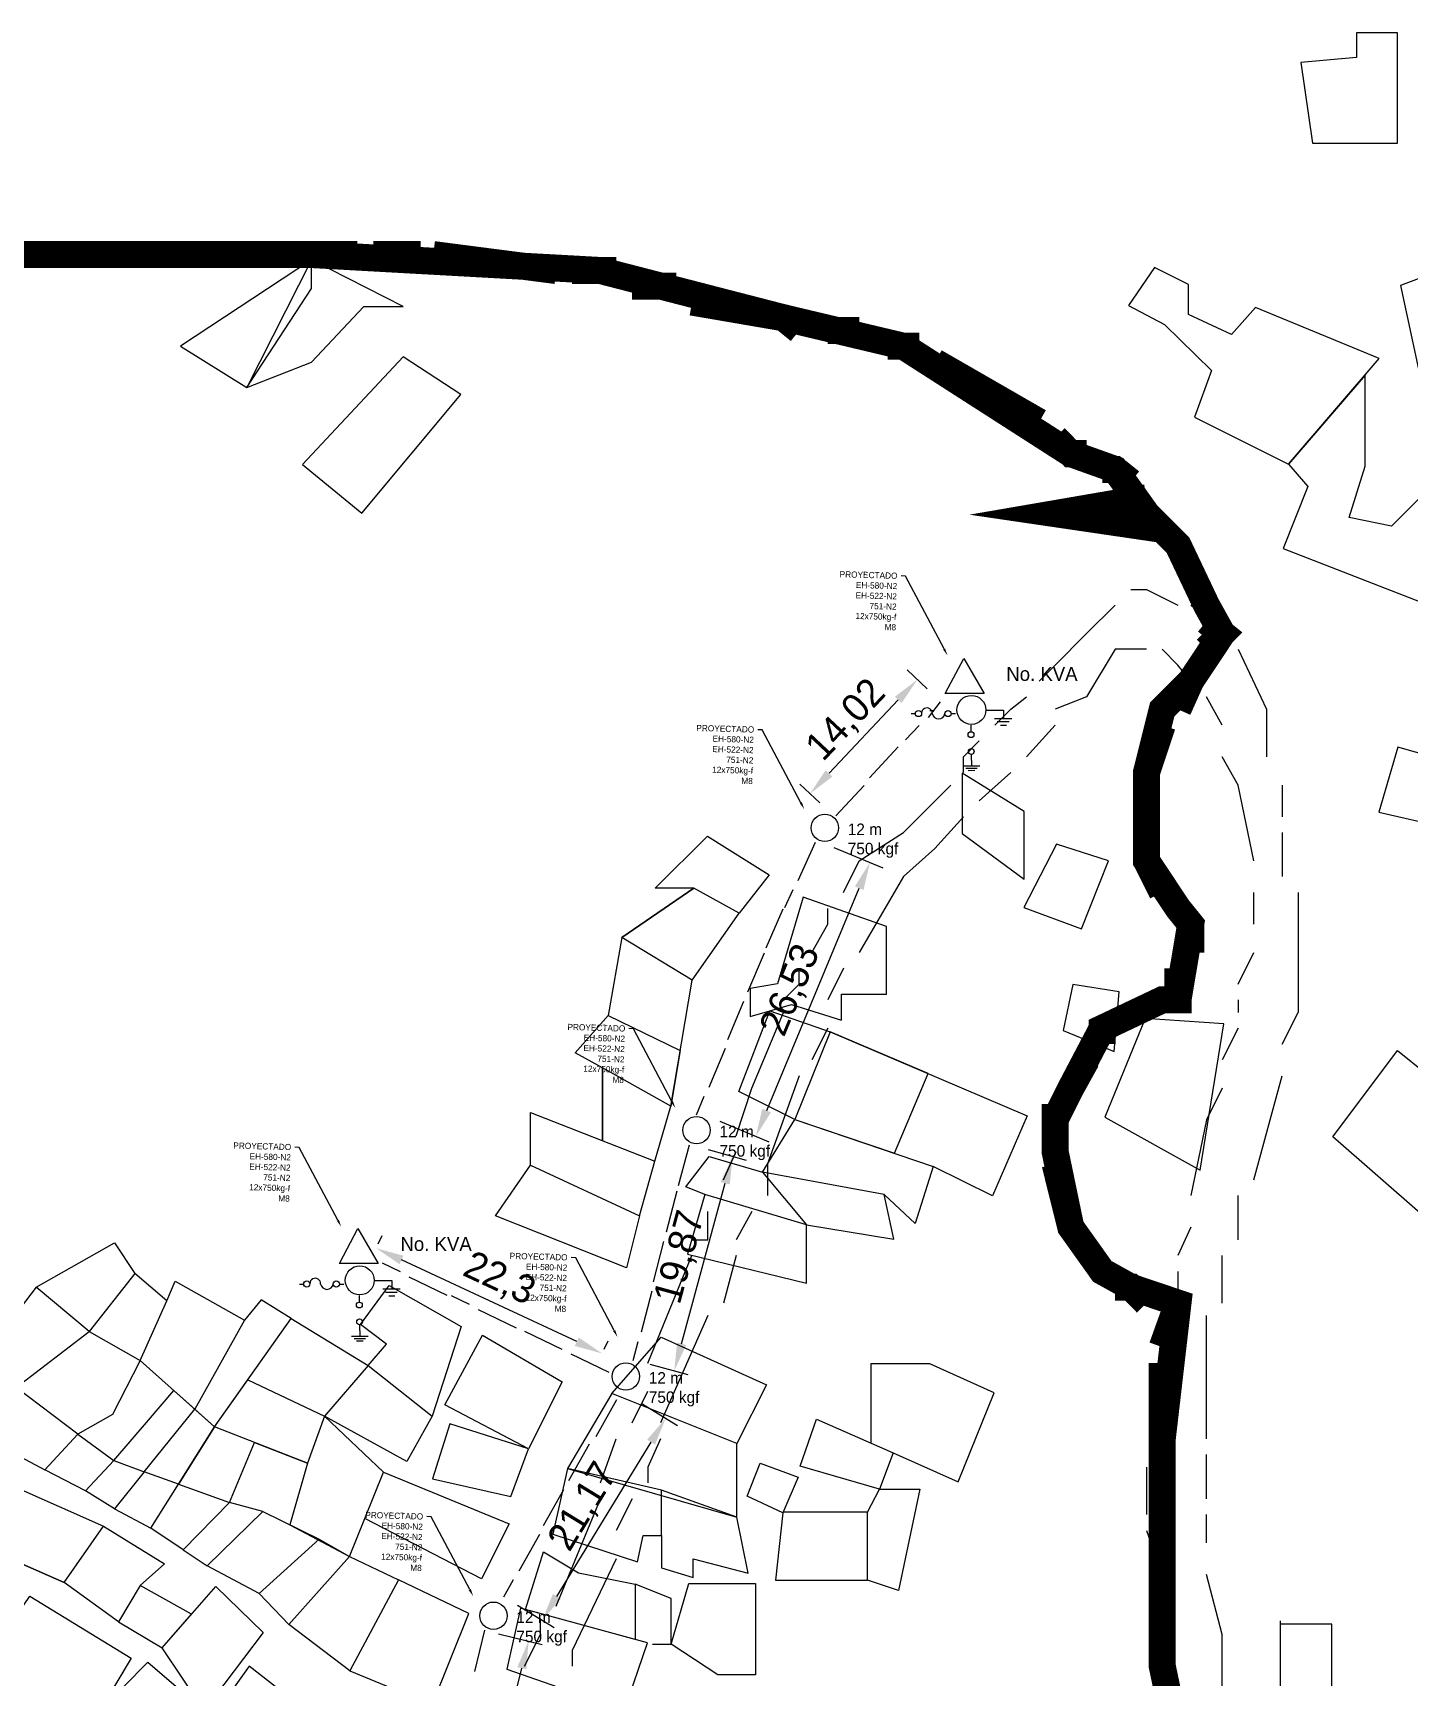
# Model space of a CAD drawing. Header units: millimetres. Extents: x -3588 to 75209, y -3737 to 38254.
# Drawn here: x 28401.9 to 28524.9, y 5623.8 to 5770.7 of the extents above; entities that cross this region are included whole.
import ezdxf
from ezdxf import colors
from ezdxf.entities.mleader import LeaderData, LeaderLine
from ezdxf.math import Vec2, Vec3

# ---------------------------------------------------------------- set-up
doc = ezdxf.new("R2010")
doc.units = ezdxf.units.MM
doc.linetypes.add('CONTINUA', pattern=[0])
doc.layers.add('Mancheta', color=255, linetype='Continuous')
doc.layers.add('P', color=253, linetype='Continuous')
doc.dimstyles.new('ISO-25', dxfattribs={"dimtxt": 2.5, "dimasz": 2.5, "dimexe": 1.25, "dimexo": 0.625, "dimtad": 1, "dimtxsty": 'Standard', "dimcen": 2.5, "dimadec": 0, "dimazin": 0, "dimtfac": 1, "dimtmove": 0, "dimatfit": 3, "dimfxl": 1, "dimarcsym": 0})

# ---------------------------------------------------------------- blocks, each defined once
blk = doc.blocks.new('*D97')
at = {"color": 0, "lineweight": -2, "transparency": 16777216}
for p, q in [((28432.74, 5662.48), (28433.09, 5663.24)), ((28450.51, 5653.74), (28434.83, 5661.05)), ((28452.95, 5653.06), (28453.3, 5653.81))]:
    blk.add_line(p, q, dxfattribs=at)
at = {"color": 0, "transparency": 16777216}
for points in [[(28435.01, 5661.42), (28434.65, 5660.67), (28432.56, 5662.1)], [(28450.69, 5654.11), (28450.33, 5653.36), (28452.78, 5652.68)]]:
    blk.add_solid(points, dxfattribs=at)
at = {"layer": 'Defpoints', "color": 0, "transparency": 16777216}
for p in [(28432.48, 5661.92), (28432.56, 5662.1), (28452.69, 5652.49)]:
    blk.add_point(p, dxfattribs=at)
at = {"color": 0, "transparency": 16777216, "insert": (28443.55, 5659.28), "char_height": 2.5, "attachment_point": 5, "rotation": 335.0051}
blk.add_mtext('22,3', dxfattribs=at)
blk = doc.blocks.new('*D180')
at = {"color": 0, "lineweight": -2, "transparency": 16777216}
for p, q in [((28443.51, 5627.63), (28447.4, 5626.67)), ((28442.01, 5609.96), (28445.59, 5624.54)), ((28438.73, 5608.19), (28442.63, 5607.23))]:
    blk.add_line(p, q, dxfattribs=at)
at = {"color": 0, "transparency": 16777216}
for points in [[(28445.19, 5624.64), (28446, 5624.44), (28446.19, 5626.97)], [(28441.61, 5610.06), (28442.42, 5609.86), (28441.42, 5607.53)]]:
    blk.add_solid(points, dxfattribs=at)
at = {"layer": 'Defpoints', "color": 0, "transparency": 16777216}
for p in [(28442.9, 5627.78), (28446.19, 5626.97), (28438.13, 5608.34)]:
    blk.add_point(p, dxfattribs=at)
at = {"color": 0, "transparency": 16777216, "insert": (28441.78, 5617.74), "char_height": 2.5, "attachment_point": 5, "rotation": 76.2074}
blk.add_mtext('20,02', dxfattribs=at)
blk = doc.blocks.new('*D181')
at = {"color": 0, "lineweight": -2, "transparency": 16777216}
for p, q in [((28456.26, 5648.24), (28459.53, 5646.24)), ((28448.72, 5630.97), (28457.16, 5644.76)), ((28445.22, 5630.18), (28448.49, 5628.18))]:
    blk.add_line(p, q, dxfattribs=at)
at = {"color": 0, "transparency": 16777216}
for points in [[(28456.8, 5644.98), (28457.51, 5644.54), (28458.46, 5646.89)], [(28448.37, 5631.18), (28449.08, 5630.75), (28447.42, 5628.83)]]:
    blk.add_solid(points, dxfattribs=at)
at = {"layer": 'Defpoints', "color": 0, "transparency": 16777216}
for p in [(28455.73, 5648.56), (28458.46, 5646.89), (28444.69, 5630.5)]:
    blk.add_point(p, dxfattribs=at)
at = {"color": 0, "transparency": 16777216, "insert": (28451.16, 5638.95), "char_height": 2.5, "attachment_point": 5, "rotation": 58.5583}
blk.add_mtext('21,17', dxfattribs=at)
blk = doc.blocks.new('*D182')
at = {"color": 0, "lineweight": -2, "transparency": 16777216}
for p, q in [((28462.25, 5670.91), (28465.65, 5669.98)), ((28459.88, 5653.55), (28463.78, 5667.9)), ((28457.04, 5651.74), (28460.43, 5650.81))]:
    blk.add_line(p, q, dxfattribs=at)
at = {"color": 0, "transparency": 16777216}
for points in [[(28463.38, 5668.01), (28464.19, 5667.79), (28464.44, 5670.31)], [(28459.48, 5653.66), (28460.29, 5653.44), (28459.23, 5651.14)]]:
    blk.add_solid(points, dxfattribs=at)
at = {"layer": 'Defpoints', "color": 0, "transparency": 16777216}
for p in [(28461.65, 5671.07), (28464.44, 5670.31), (28456.44, 5651.9)]:
    blk.add_point(p, dxfattribs=at)
at = {"color": 0, "transparency": 16777216, "insert": (28459.82, 5661.27), "char_height": 2.5, "attachment_point": 5, "rotation": 74.7914}
blk.add_mtext('19,87', dxfattribs=at)
blk = doc.blocks.new('*D183')
at = {"color": 0, "lineweight": -2, "transparency": 16777216}
for p, q in [((28473.5, 5697.93), (28477.88, 5696.11)), ((28467.49, 5674.4), (28475.77, 5694.28)), ((28463.3, 5673.44), (28467.68, 5671.62))]:
    blk.add_line(p, q, dxfattribs=at)
at = {"color": 0, "transparency": 16777216}
for points in [[(28475.38, 5694.44), (28476.15, 5694.12), (28476.73, 5696.59)], [(28467.1, 5674.56), (28467.87, 5674.24), (28466.52, 5672.1)]]:
    blk.add_solid(points, dxfattribs=at)
at = {"layer": 'Defpoints', "color": 0, "transparency": 16777216}
for p in [(28472.93, 5698.17), (28476.73, 5696.59), (28462.72, 5673.68)]:
    blk.add_point(p, dxfattribs=at)
at = {"color": 0, "transparency": 16777216, "insert": (28469.7, 5685.14), "char_height": 2.5, "attachment_point": 5, "rotation": 67.3803}
blk.add_mtext('26,53', dxfattribs=at)
blk = doc.blocks.new('*D184')
at = {"color": 0, "lineweight": -2, "transparency": 16777216}
for p, q in [((28481.85, 5712.11), (28480.06, 5713.79)), ((28473.07, 5704.55), (28479.26, 5711.12)), ((28472.23, 5701.91), (28470.45, 5703.59))]:
    blk.add_line(p, q, dxfattribs=at)
at = {"color": 0, "transparency": 16777216}
for points in [[(28478.96, 5711.4), (28479.56, 5710.83), (28480.97, 5712.93)], [(28472.77, 5704.83), (28473.37, 5704.26), (28471.36, 5702.73)]]:
    blk.add_solid(points, dxfattribs=at)
at = {"layer": 'Defpoints', "color": 0, "transparency": 16777216}
for p in [(28480.97, 5712.93), (28482.3, 5711.68), (28472.68, 5701.48)]:
    blk.add_point(p, dxfattribs=at)
at = {"color": 0, "transparency": 16777216, "insert": (28474.65, 5709.26), "char_height": 2.5, "attachment_point": 5, "rotation": 46.7001}
blk.add_mtext('14,02', dxfattribs=at)

msp = doc.modelspace()

# ---------------------------------------------------------------- linework, layer by layer
at = {"color": 10}
for p, q in [((28483.485, 5711.756), (28485.111, 5714.811)), ((28485.111, 5714.811), (28486.933, 5711.691)), ((28481.964, 5709.54), (28483.048, 5710.951)), ((28486.933, 5711.691), (28483.432, 5711.691)), ((28480.407, 5709.889), (28480.791, 5709.889)), ((28482.07, 5710.176), (28482.459, 5710.176)), ((28483.981, 5709.89), (28484.37, 5709.89)), ((28487.183, 5710.203), (28488.66, 5710.202)), ((28487.874, 5709.446), (28489.423, 5709.445)), ((28488.66, 5710.202), (28488.661, 5709.467)), ((28481.126, 5708.84), (28479.919, 5707.533)), ((28485.757, 5708.849), (28485.762, 5708.272)), ((28488.118, 5709.172), (28489.162, 5709.172)), ((28488.408, 5708.843), (28488.935, 5708.843)), ((28479.248, 5706.911), (28476.683, 5704.133)), ((28486.55, 5705.201), (28485.055, 5705.184)), ((28486.319, 5704.993), (28485.293, 5704.982)), ((28485.792, 5706.243), (28485.804, 5705.193)), ((28486.1, 5704.79), (28485.51, 5704.784)), ((28476.196, 5703.473), (28473.68, 5700.748)), ((28470.298, 5694.966), (28471.86, 5698.409)), ((28469.121, 5692.544), (28469.856, 5694.165)), ((28467.455, 5688.963), (28468.956, 5692.433)), ((28465.819, 5685.013), (28467.281, 5688.499)), ((28464.027, 5680.762), (28465.461, 5684.182)), ((28462.333, 5676.489), (28463.795, 5679.975)), ((28461.226, 5674.034), (28461.914, 5675.675)), ((28459.6, 5667.703), (28460.595, 5671.351)), ((28458.538, 5663.561), (28459.492, 5667.22)), ((28429.304, 5660.79), (28430.931, 5663.846)), ((28430.931, 5663.846), (28432.753, 5660.725)), ((28457.365, 5659.1), (28458.301, 5662.689)), ((28432.753, 5660.725), (28429.251, 5660.725)), ((28433.099, 5660.781), (28434.699, 5660.003)), ((28435.488, 5659.539), (28438.888, 5657.885)), ((28425.703, 5658.894), (28426.088, 5658.894)), ((28429.278, 5658.894), (28429.666, 5658.894)), ((28432.48, 5659.208), (28433.956, 5659.207)), ((28433.171, 5658.451), (28434.72, 5658.45)), ((28433.414, 5658.177), (28434.458, 5658.177)), ((28433.956, 5659.207), (28433.957, 5658.472)), ((28456.291, 5654.63), (28457.246, 5658.288)), ((28431.053, 5657.854), (28431.059, 5657.277)), ((28433.704, 5657.848), (28434.231, 5657.848)), ((28439.288, 5657.87), (28440.887, 5657.09)), ((28441.675, 5656.625), (28445.073, 5654.967)), ((28431.089, 5655.248), (28431.1, 5654.198)), ((28431.846, 5654.206), (28430.351, 5654.189)), ((28431.615, 5653.998), (28430.59, 5653.987)), ((28431.397, 5653.795), (28430.806, 5653.789)), ((28445.845, 5654.69), (28449.178, 5653.063)), ((28455.542, 5652.044), (28455.992, 5653.765)), ((28449.986, 5652.658), (28453.384, 5651)), ((28452.236, 5645.273), (28454.082, 5648.573)), ((28449.791, 5641.319), (28451.637, 5644.618)), ((28447.532, 5637.297), (28449.342, 5640.534)), ((28445.367, 5633.242), (28447.212, 5636.542)), ((28443.99, 5630.928), (28444.859, 5632.48)), ((28442.268, 5627.934), (28441.368, 5624.262))]:
    msp.add_line(p, q, dxfattribs=at)
at = {"color": 254}
for points in [[(28515.259, 5768.089), (28516.312, 5760.888), (28523.906, 5760.888), (28523.906, 5770.747), (28520.248, 5770.747), (28520.248, 5768.532), (28515.259, 5768.089)], [(28524.173, 5748.153), (28526.478, 5737.503), (28531.421, 5738.354), (28535.279, 5742.745), (28532.243, 5751.203), (28524.173, 5748.153)], [(28415.061, 5742.746), (28421.007, 5739.053), (28426.792, 5747.884), (28426.792, 5750.452), (28415.061, 5742.746)], [(28426.792, 5741.301), (28431.452, 5746.278), (28434.987, 5746.278), (28426.792, 5750.452), (28426.792, 5750.452), (28421.007, 5739.053), (28426.792, 5741.301)], [(28499.857, 5746.375), (28503.072, 5744.68), (28503.072, 5744.68), (28507.27, 5740.574), (28505.752, 5736.38), (28514.148, 5732.185), (28522.277, 5741.645), (28511.201, 5746.197), (28509.057, 5743.787), (28505.216, 5745.572), (28505.216, 5748.25), (28502.17, 5749.767), (28499.857, 5746.375)], [(28425.988, 5732.149), (28431.291, 5727.813), (28440.129, 5738.41), (28434.987, 5741.782), (28425.988, 5732.149)], [(28515.9, 5730.204), (28513.689, 5724.654), (28530.863, 5717.972), (28533.074, 5725.9), (28526.272, 5729.525), (28523.382, 5726.637), (28519.584, 5727.429), (28521.001, 5732.017), (28521.001, 5740.161), (28514.148, 5732.185), (28514.148, 5732.185), (28515.9, 5730.204)], [(28523.936, 5706.897), (28522.242, 5701.069), (28529.675, 5699.377), (28531.839, 5704.641), (28523.936, 5706.897)], [(28484.963, 5704.562), (28484.963, 5699.164), (28490.529, 5695.075), (28490.529, 5701.127), (28484.963, 5704.562)], [(28460.836, 5686.045), (28465.016, 5692.061), (28460.965, 5694.282), (28454.544, 5689.866), (28460.965, 5694.282), (28457.51, 5694.282), (28462.196, 5698.925), (28467.716, 5695.473), (28465.016, 5692.061)], [(28490.488, 5692.559), (28495.649, 5690.646), (28498.063, 5696.717), (28493.402, 5698.215), (28490.488, 5692.559)], [(28466.015, 5685.326), (28466.015, 5682.823), (28467.76, 5683.32), (28469.707, 5683.874), (28474.189, 5682.494), (28474.189, 5684.799), (28478.21, 5684.799), (28478.21, 5690.858), (28470.761, 5693.493), (28468.454, 5685.721), (28466.015, 5685.326)], [(28456.11, 5665), (28457.502, 5669.869), (28458.914, 5674.807), (28452.803, 5678.216), (28452.803, 5671.703), (28452.803, 5678.216), (28450.368, 5679.574), (28453.325, 5682.911), (28459.764, 5679.781), (28458.914, 5674.807), (28460.836, 5686.045), (28454.544, 5689.866), (28453.325, 5682.911)], [(28494.866, 5685.68), (28494.014, 5681.553), (28498.57, 5679.686), (28499.029, 5685.025), (28494.866, 5685.68)], [(28470.017, 5673.593), (28464.988, 5676.106), (28467.76, 5683.32), (28473.176, 5681.452), (28470.017, 5673.593), (28478.92, 5670.582), (28481.943, 5677.716), (28473.176, 5681.452), (28490.796, 5673.943), (28487.68, 5666.766), (28482.394, 5669.407)], [(28501.333, 5682.644), (28497.732, 5673.811), (28506.244, 5669.068), (28508.372, 5682.153), (28501.333, 5682.644)], [(28518.13, 5672.066), (28523.902, 5679.756), (28531.695, 5673.508), (28525.922, 5665.241), (28518.13, 5672.066)], [(28446.364, 5669.521), (28446.364, 5674.216), (28457.502, 5669.869)], [(28461.959, 5666.895), (28460.411, 5661.548), (28471.048, 5658.972), (28471.048, 5664.189), (28461.959, 5666.895), (28460.27, 5667.572), (28462.345, 5670.308), (28467.116, 5668.891), (28471.048, 5664.189), (28478.849, 5662.901), (28478.01, 5666.895), (28467.116, 5668.891), (28470.017, 5673.593), (28482.394, 5669.407), (28480.782, 5664.318), (28478.01, 5666.895)], [(28443.231, 5665), (28446.364, 5669.521), (28456.11, 5665), (28454.942, 5660.34), (28443.231, 5665)], [(28402.145, 5658.624), (28409.151, 5662.584), (28410.99, 5659.827), (28406.9, 5654.648)], [(28411.467, 5652.06), (28413.832, 5657.405), (28410.99, 5659.827)], [(28402.145, 5658.624), (28398.7, 5654.115), (28400.382, 5649.642), (28406.9, 5654.648), (28402.145, 5658.624)], [(28413.832, 5657.405), (28414.601, 5659.141), (28420.783, 5655.649), (28416.339, 5647.692), (28418.096, 5646.117), (28424.978, 5655.824), (28422.269, 5657.483), (28420.783, 5655.649)], [(28433.502, 5653.527), (28431.153, 5655.265), (28433.731, 5658.761), (28440.176, 5655.081), (28437.569, 5647.077)], [(28424.978, 5655.824), (28431.852, 5651.614), (28427.95, 5647.091), (28426.437, 5642.864), (28418.096, 5646.117), (28421.076, 5650.321), (28427.95, 5647.091)], [(28406.9, 5654.648), (28411.467, 5652.06), (28408.974, 5647.224), (28405.878, 5645.46)], [(28431.852, 5651.614), (28433.502, 5653.527)], [(28438.703, 5648.082), (28442.064, 5654.319), (28449.192, 5650.149), (28446.192, 5644.158), (28438.703, 5648.082)], [(28453.654, 5649.109), (28458.052, 5654.141), (28467.488, 5649.873), (28464.836, 5644.65)], [(28414.889, 5641.005), (28418.096, 5646.117), (28411.467, 5652.06)], [(28431.852, 5651.614), (28437.569, 5647.077), (28435.317, 5643.033), (28427.95, 5647.091)], [(28478.801, 5643.788), (28484.629, 5641.21), (28487.834, 5649.166), (28482.08, 5651.773), (28480.274, 5651.773), (28476.795, 5651.773), (28476.795, 5644.676)], [(28400.382, 5649.642), (28394.924, 5646.541), (28402.922, 5642.271), (28405.878, 5645.46), (28400.382, 5649.642)], [(28409.117, 5643.116), (28412.197, 5646.727), (28414.459, 5649.378), (28418.096, 5646.117), (28414.889, 5641.005), (28411.832, 5642.108), (28416.339, 5647.692), (28414.459, 5649.378)], [(28453.654, 5649.109), (28449.666, 5642.414), (28464.836, 5638.05), (28464.836, 5644.65), (28453.654, 5649.109)], [(28419.441, 5639.364), (28421.689, 5644.716), (28426.437, 5642.864), (28424.84, 5637.369), (28430.172, 5634.543), (28431.542, 5637.933), (28433.217, 5642.077), (28427.95, 5647.091), (28433.217, 5642.077), (28444.455, 5637.446), (28441.984, 5632.543), (28431.542, 5637.933)], [(28439.153, 5646.409), (28437.604, 5641.486), (28444.608, 5639.903), (28446.192, 5644.158), (28439.153, 5646.409)], [(28477.576, 5640.559), (28470.485, 5642.613), (28471.949, 5646.819), (28478.801, 5643.788), (28477.576, 5640.559)], [(28406.582, 5640.396), (28402.922, 5642.271), (28405.878, 5645.46), (28409.117, 5643.116)], [(28409.164, 5638.802), (28406.582, 5640.396), (28409.117, 5643.116), (28411.832, 5642.108)], [(28414.889, 5641.005), (28411.832, 5642.108), (28409.164, 5638.802), (28412.427, 5637.08)], [(28449.666, 5642.414), (28448.356, 5636.542), (28455.941, 5634.042), (28456.457, 5636.423), (28458.085, 5636.423), (28458.085, 5640.47), (28449.666, 5642.414)], [(28466.913, 5642.88), (28470.316, 5641.637), (28468.942, 5638.434), (28465.735, 5639.938), (28466.913, 5642.88)], [(28396.654, 5635.737), (28404.667, 5632.218), (28396.654, 5635.737), (28400.265, 5640.752), (28408.19, 5637.233)], [(28415.311, 5635.144), (28412.427, 5637.08), (28414.889, 5641.005), (28419.441, 5639.364)], [(28458.085, 5636.423), (28458.085, 5633.527), (28460.904, 5632.654), (28460.904, 5634.32), (28465.828, 5633.05), (28464.836, 5638.05), (28458.085, 5640.47)], [(28476.501, 5638.492), (28477.576, 5640.559), (28481.175, 5640.559), (28479.272, 5631.507), (28476.501, 5632.416)], [(28422.439, 5638.546), (28419.441, 5639.364), (28415.311, 5635.144), (28417.455, 5633.705)], [(28422.113, 5631.238), (28417.455, 5633.705), (28422.439, 5638.546), (28427.47, 5636.079)], [(28468.942, 5638.434), (28468.269, 5632.416), (28476.501, 5632.416), (28476.501, 5638.492), (28468.966, 5638.492)], [(28404.667, 5632.218), (28408.19, 5637.233), (28413.649, 5633.89), (28411.448, 5631.954), (28409.51, 5628.699), (28404.667, 5632.218)], [(28424.768, 5628.446), (28422.113, 5631.238), (28427.47, 5636.079), (28430.172, 5634.543)], [(28430.219, 5624.303), (28424.768, 5628.446), (28430.172, 5634.543), (28434.551, 5632.448)], [(28450.669, 5633.076), (28455.743, 5632.05), (28455.743, 5627.123), (28445.916, 5629.783), (28447.527, 5634.958), (28450.669, 5633.076)], [(28411.448, 5631.954), (28409.51, 5628.699), (28413.417, 5626.381), (28416.049, 5629.383), (28411.448, 5631.954)], [(28418.228, 5631.866), (28422.454, 5627.731), (28417.171, 5620.78), (28413.417, 5626.381), (28418.228, 5631.866)], [(28430.219, 5624.303), (28437.579, 5621.278), (28440.839, 5629.423), (28434.551, 5632.448), (28430.219, 5624.303)], [(28457.272, 5626.71), (28458.944, 5626.71), (28458.944, 5630.782), (28455.743, 5632.05)], [(28458.944, 5626.71), (28460.515, 5632.11), (28466.495, 5632.11), (28466.495, 5623.962), (28463.112, 5623.962), (28458.944, 5626.71)], [(28398.942, 5627.075), (28401.585, 5630.986), (28410.655, 5625.444), (28407.837, 5620.692), (28404.403, 5622.012), (28401.585, 5617.613), (28397.932, 5618.081)], [(28444.26, 5624.464), (28454.788, 5620.8), (28456.836, 5626.828), (28445.48, 5629.901), (28444.26, 5624.464)], [(28513.416, 5628.78), (28513.416, 5618.283), (28518.026, 5618.283), (28518.026, 5628.478), (28513.416, 5628.478)], [(28412.152, 5625.092), (28417.171, 5620.78), (28414.063, 5616.782), (28407.837, 5620.692), (28412.152, 5625.092)], [(28417.171, 5619.109), (28420.077, 5615.414), (28422.542, 5615.414), (28425.712, 5621.22), (28421.222, 5624.74), (28417.171, 5619.109)]]:
    msp.add_lwpolyline(points, dxfattribs=at)
at = {"color": 10}
for centre, radius in [((28485.801, 5710.218), 1.294), ((28481.068, 5709.896), 0.276), ((28483.705, 5709.892), 0.276), ((28485.763, 5708.009), 0.263), ((28485.787, 5706.503), 0.26), ((28472.688, 5699.678), 1.222), ((28461.219, 5672.651), 1.222), ((28431.098, 5659.223), 1.294), ((28426.364, 5658.901), 0.276), ((28429.002, 5658.897), 0.276), ((28431.059, 5657.014), 0.263), ((28431.083, 5655.508), 0.26), ((28454.896, 5650.633), 1.222), ((28443.052, 5629.24), 1.222)]:
    msp.add_circle(centre, radius, dxfattribs=at)
for centre, radius, start, end in [((28481.824, 5709.918), 0.481, 356.0473, 179.98075), ((28482.866, 5709.984), 0.571, 190.00363, 350.3175), ((28427.12, 5658.923), 0.481, 356.0473, 179.98075), ((28428.162, 5658.989), 0.571, 190.00363, 350.3175)]:
    msp.add_arc(centre, radius, start, end, dxfattribs=at)
at = {"layer": 'P', "color": 254}
for points, const_width in [([(28374.149, 5750.925), (28411.982, 5750.925), (28426.929, 5750.925), (28452.631, 5749.501), (28469.003, 5745.276), (28479.726, 5742.731), (28494.689, 5733.129), (28498.642, 5731.72), (28501.459, 5727.768), (28502.867, 5726.359), (28504.275, 5724.951), (28506.82, 5719.59), (28508.228, 5717.045), (28505.412, 5712.804), (28502.867, 5710.275), (28501.459, 5704.626), (28501.459, 5700.673), (28501.459, 5696.72), (28504.275, 5692.479), (28505.412, 5691.071), (28504.275, 5684.301), (28502.867, 5684.301), (28497.506, 5681.757), (28494.689, 5676.396), (28493.281, 5673.579), (28493.281, 5670.746), (28494.689, 5663.977), (28497.506, 5660.024), (28500.05, 5658.615), (28504.275, 5657.191), (28502.867, 5645.06), (28502.867, 5634.338), (28502.867, 5624.736), (28504.275, 5617.966)], 2.417), ([(28391.657, 5750.925), (28402.652, 5750.925)], 2.417), ([(28403.788, 5750.925), (28408.029, 5750.925)], 2.417), ([(28409.437, 5750.925), (28411.982, 5750.925), (28413.39, 5750.925)], 2.417), ([(28414.799, 5750.925), (28425.521, 5750.925)], 2.417), ([(28426.929, 5750.925), (28430.882, 5750.925)], 2.417), ([(28432.307, 5750.925), (28436.532, 5750.925)], 2.417), ([(28437.668, 5750.925), (28448.678, 5749.501)], 2.417), ([(28374.149, 5750.925), (28411.982, 5750.925), (28426.929, 5750.925), (28452.631, 5749.501), (28469.003, 5745.276), (28479.726, 5742.731), (28494.689, 5733.129), (28498.642, 5731.72), (28501.459, 5727.768), (28502.867, 5726.359), (28504.275, 5724.951), (28506.82, 5719.59), (28508.228, 5717.045), (28505.412, 5712.804), (28502.867, 5710.275), (28501.459, 5704.626), (28501.459, 5700.673), (28501.459, 5696.72), (28504.275, 5692.479), (28505.412, 5691.071), (28504.275, 5684.301), (28502.867, 5684.301), (28497.506, 5681.757), (28494.689, 5676.396), (28493.281, 5673.579), (28493.281, 5670.746), (28494.689, 5663.977), (28497.506, 5660.024), (28500.05, 5658.615), (28504.275, 5657.191), (28502.867, 5645.06), (28502.867, 5634.338), (28502.867, 5624.736), (28504.275, 5617.966)], 1.2), ([(28450.087, 5749.501), (28452.631, 5749.501), (28454.04, 5749.501)], 2.417), ([(28455.448, 5748.092), (28459.401, 5748.092)], 2.417), ([(28460.809, 5746.684), (28469.003, 5745.276), (28470.411, 5744.139)], 2.417), ([(28472.956, 5744.139), (28475.773, 5744.139)], 2.417), ([(28478.317, 5742.731), (28479.726, 5742.731), (28481.134, 5742.731)], 2.417), ([(28482.542, 5741.323), (28491.856, 5735.961)], 2.417), ([(28493.281, 5734.553), (28494.689, 5733.129), (28496.097, 5733.129)], 2.417), ([(28497.506, 5731.72), (28498.642, 5731.72), (28500.05, 5730.6)], 2.417), ([(28501.459, 5729.176), (28493.281, 5727.768), (28502.867, 5726.359), (28504.275, 5724.951), (28506.82, 5719.59)], 2.417), ([(28506.82, 5718.165), (28508.228, 5717.045), (28506.82, 5715.637)], 2.417), ([(28505.412, 5712.804), (28504.275, 5710.275)], 2.417), ([(28502.867, 5708.851), (28501.459, 5704.626), (28501.459, 5700.673), (28501.459, 5699.265)], 2.417), ([(28501.459, 5696.72), (28502.867, 5693.904)], 2.417), ([(28504.275, 5692.479), (28505.412, 5691.071), (28505.412, 5688.526)], 2.417), ([(28504.275, 5687.118), (28504.275, 5684.301), (28502.867, 5684.301), (28497.506, 5681.757), (28497.506, 5680.349)], 2.417), ([(28496.097, 5678.94), (28494.689, 5676.396)], 2.417), ([(28493.281, 5674.987), (28493.281, 5673.579), (28493.281, 5670.746)], 2.417), ([(28493.281, 5669.626), (28494.689, 5663.977), (28497.506, 5660.024)], 2.417), ([(28498.642, 5658.615), (28500.05, 5658.615), (28501.459, 5657.191)], 2.417), ([(28504.275, 5657.191), (28502.867, 5653.254)], 2.417), ([(28502.867, 5651.83), (28502.867, 5645.06), (28502.867, 5641.107)], 2.417), ([(28502.867, 5639.699), (28502.867, 5635.746)], 2.417), ([(28502.867, 5634.338), (28502.867, 5630.097)], 2.417), ([(28502.867, 5628.977), (28502.867, 5624.736), (28504.275, 5617.966)], 2.417)]:
    msp.add_lwpolyline(points, dxfattribs=dict(at, const_width=const_width))
for points in [[(28500.05, 5720.998), (28501.459, 5720.998), (28504.275, 5719.59)], [(28491.856, 5712.804), (28493.281, 5714.228), (28496.097, 5717.045), (28498.642, 5719.59)], [(28505.412, 5719.59), (28508.228, 5717.045)], [(28501.459, 5715.637), (28498.642, 5715.637), (28496.097, 5711.396), (28493.281, 5710.275)], [(28505.412, 5712.804), (28504.275, 5714.228), (28502.867, 5715.637)], [(28509.653, 5715.637), (28512.181, 5710.275), (28512.181, 5706.034)], [(28487.903, 5708.851), (28489.328, 5710.275), (28490.736, 5711.396)], [(28508.228, 5708.851), (28506.82, 5711.396)], [(28493.281, 5708.851), (28490.736, 5706.034)], [(28485.087, 5704.626), (28485.087, 5706.034), (28486.495, 5707.443)], [(28511.061, 5696.72), (28509.653, 5703.49), (28508.228, 5706.034)], [(28475.773, 5696.72), (28479.726, 5699.265), (28483.951, 5703.49)], [(28489.328, 5704.626), (28486.495, 5702.082)], [(28513.605, 5703.49), (28513.605, 5700.673)], [(28485.087, 5700.673), (28482.542, 5697.841), (28479.726, 5695.312)], [(28513.605, 5699.265), (28513.605, 5696.72), (28513.605, 5695.312)], [(28474.364, 5693.904), (28475.773, 5696.72)], [(28479.726, 5695.312), (28475.773, 5688.526)], [(28511.061, 5691.071), (28511.061, 5692.479), (28511.061, 5693.904)], [(28515.014, 5693.904), (28515.014, 5689.951), (28515.014, 5683.165)], [(28471.532, 5688.526), (28472.956, 5691.071), (28472.956, 5692.479)], [(28509.653, 5685.71), (28511.061, 5688.526)], [(28469.003, 5684.301), (28470.411, 5685.71), (28470.411, 5687.118)], [(28474.364, 5687.118), (28472.956, 5684.301)], [(28464.762, 5672.155), (28466.17, 5676.396), (28469.003, 5683.165)], [(28509.653, 5684.301), (28509.653, 5683.165)], [(28513.605, 5680.349), (28515.014, 5683.165)], [(28472.956, 5681.757), (28471.532, 5678.94)], [(28509.653, 5681.757), (28508.228, 5678.94)], [(28470.411, 5677.516), (28467.579, 5669.626), (28467.579, 5666.793)], [(28511.061, 5668.202), (28513.605, 5677.516)], [(28508.228, 5676.396), (28506.82, 5673.579), (28505.412, 5666.793)], [(28463.626, 5668.202), (28464.762, 5670.746)], [(28509.653, 5662.84), (28509.653, 5665.385), (28509.653, 5666.793)], [(28460.809, 5662.84), (28462.218, 5662.84), (28462.218, 5665.385)], [(28466.17, 5665.385), (28464.762, 5662.84)], [(28505.412, 5663.977), (28504.275, 5661.432)], [(28456.856, 5651.83), (28460.809, 5661.432)], [(28464.762, 5661.432), (28463.626, 5657.191)], [(28508.228, 5657.191), (28508.228, 5661.432)], [(28504.275, 5660.024), (28504.275, 5656.071)], [(28462.218, 5656.071), (28457.993, 5646.469)], [(28506.82, 5645.06), (28506.82, 5653.254), (28506.82, 5656.071)], [(28502.867, 5654.663), (28502.867, 5645.06), (28502.867, 5643.652)], [(28455.448, 5646.469), (28456.856, 5649.301)], [(28452.631, 5641.107), (28454.04, 5645.06)], [(28457.993, 5645.06), (28456.856, 5642.516), (28456.856, 5641.107)], [(28506.82, 5639.699), (28506.82, 5643.652)], [(28501.459, 5642.516), (28501.459, 5638.291)], [(28448.678, 5630.097), (28452.631, 5639.699)], [(28455.448, 5639.699), (28454.04, 5636.866)], [(28506.82, 5635.746), (28506.82, 5638.291)], [(28501.459, 5636.866), (28502.867, 5632.93)], [(28454.04, 5634.338), (28450.087, 5626.144), (28450.087, 5624.736)], [(28508.228, 5622.191), (28508.228, 5627.552), (28506.82, 5632.93)], [(28502.867, 5631.505), (28502.867, 5624.736), (28504.275, 5620.783)], [(28445.846, 5624.736), (28447.254, 5627.552), (28447.254, 5628.977)]]:
    msp.add_lwpolyline(points, dxfattribs=at)

# ---------------------------------------------------------------- texts
at = {"color": 10, "attachment_point": 1}
for s, width, gutter_width, insert, char_height in [('No. KVA', 17.75852, 6.215, (28488.919, 5714.057), 1.243), ('12 m^J750 kgf ', 21.10344, 5.166, (28474.736, 5700.062), 1.03321), ('12 m^J750 kgf ', 21.10344, 5.166, (28463.267, 5673.036), 1.03321), ('No. KVA', 17.75852, 6.215, (28434.738, 5663.091), 1.243), ('12 m^J750 kgf ', 21.10344, 5.166, (28456.944, 5651.017), 1.03321), ('12 m^J750 kgf ', 21.10344, 5.166, (28445.1, 5629.624), 1.03321)]:
    msp.add_mtext_dynamic_manual_height_columns(s, width=width, gutter_width=gutter_width, heights=[0], dxfattribs=dict(at, insert=insert, char_height=char_height))

# ---------------------------------------------------------------- dimensions: what is measured, and where the dimension line sits
at = {"color": 1}
for p1, p2, distance, picture, middle in [((28472.684, 5701.477), (28482.302, 5711.683), 1.825, '*D184', (28474.649, 5709.26)), ((28462.722, 5673.681), (28472.926, 5698.172), -4.118, '*D183', (28469.703, 5685.144)), ((28456.438, 5651.9), (28461.649, 5671.071), -2.892, '*D182', (28459.824, 5661.273)), ((28452.688, 5652.494), (28432.477, 5661.916), -0.206, '*D97', (28443.55, 5659.28)), ((28444.688, 5630.505), (28455.729, 5648.564), -3.203, '*D181', (28451.164, 5638.951)), ((28438.127, 5608.336), (28442.899, 5627.775), -3.387, '*D180', (28441.778, 5617.745))]:
    dim = msp.add_aligned_dim(p1=p1, p2=p2, distance=distance, dimstyle='ISO-25', dxfattribs=at)
    dim.commit()
    dim.dimension.update_dxf_attribs({"geometry": picture, "text_midpoint": middle})

# ---------------------------------------------------------------- leaders
at = {"layer": 'Mancheta', "color": 1, "linetype": 'CONTINUA'}
ml = msp.add_multileader_mtext('Standard', dxfattribs=at)
ml.set_content('PROYECTADO\\PEH-580-N2\\PEH-522-N2\\P751-N2    \\P12x750kg-f\\PM8', color=1)
ml.set_leader_properties()
ml.build(insert=Vec2(0, 0))
ml.multileader.update_dxf_attribs({"arrow_head_size": 0.648})
ctx = ml.context
ctx.base_point, ctx.char_height, ctx.arrow_head_size, ctx.landing_gap_size, ctx.plane_origin, ctx.plane_x_axis, ctx.plane_y_axis = Vec3(28473.523, 5722.364), 0.5529, 0.648, 0.324, Vec3(28481.357, 5730.952), Vec3(0.9996111, -0.027885), Vec3(0.027885, 0.9996111)
ctx.text_align_type = 2
notes = []
notes.append((ctx, [(0, (1, 1, 0), (28479.915, 5722.186), (-0.9996111, 0.027885), 0.401, [(0, [(28483.658, 5715.097)], 0, [])])]))
ctx.mtext.insert, ctx.mtext.text_direction, ctx.mtext.rotation, ctx.mtext.width, ctx.mtext.alignment, ctx.mtext.flow_direction = Vec3(28479.198, 5722.487), Vec3(0.9996111, -0.027885), 6.2552967, 5.37864, 3, 5
ml = msp.add_multileader_mtext('Standard', dxfattribs=at)
ml.set_content('PROYECTADO\\PEH-580-N2\\PEH-522-N2\\P751-N2    \\P12x750kg-f\\PM8', color=1)
ml.set_leader_properties()
ml.build(insert=Vec2(0, 0))
ml.multileader.update_dxf_attribs({"arrow_head_size": 0.648})
ctx = ml.context
ctx.base_point, ctx.char_height, ctx.arrow_head_size, ctx.landing_gap_size, ctx.plane_origin, ctx.plane_x_axis, ctx.plane_y_axis = Vec3(28460.71, 5708.619), 0.5529, 0.648, 0.324, Vec3(28468.543, 5717.207), Vec3(0.9996111, -0.027885), Vec3(0.027885, 0.9996111)
ctx.text_align_type = 2
notes.append((ctx, [(0, (1, 1, 0), (28467.101, 5708.441), (-0.9996111, 0.027885), 0.401, [(0, [(28470.844, 5701.352)], 0, [])])]))
ctx.mtext.insert, ctx.mtext.text_direction, ctx.mtext.rotation, ctx.mtext.width, ctx.mtext.alignment, ctx.mtext.flow_direction = Vec3(28466.384, 5708.742), Vec3(0.9996111, -0.027885), 6.2552967, 5.37864, 3, 5
ml = msp.add_multileader_mtext('Standard', dxfattribs=at)
ml.set_content('PROYECTADO\\PEH-580-N2\\PEH-522-N2\\P751-N2    \\P12x750kg-f\\PM8', color=1)
ml.set_leader_properties()
ml.build(insert=Vec2(0, 0))
ml.multileader.update_dxf_attribs({"arrow_head_size": 0.648})
ctx = ml.context
ctx.base_point, ctx.char_height, ctx.arrow_head_size, ctx.landing_gap_size, ctx.plane_origin, ctx.plane_x_axis, ctx.plane_y_axis = Vec3(28449.183, 5681.892), 0.5529, 0.648, 0.324, Vec3(28457.017, 5690.479), Vec3(0.9996111, -0.027885), Vec3(0.027885, 0.9996111)
ctx.text_align_type = 2
notes.append((ctx, [(0, (1, 1, 0), (28455.575, 5681.713), (-0.9996111, 0.027885), 0.401, [(0, [(28459.318, 5674.624)], 0, [])])]))
ctx.mtext.insert, ctx.mtext.text_direction, ctx.mtext.rotation, ctx.mtext.width, ctx.mtext.alignment, ctx.mtext.flow_direction = Vec3(28454.858, 5682.015), Vec3(0.9996111, -0.027885), 6.2552967, 5.37864, 3, 5
ml = msp.add_multileader_mtext('Standard', dxfattribs=at)
ml.set_content('PROYECTADO\\PEH-580-N2\\PEH-522-N2\\P751-N2    \\P12x750kg-f\\PM8', color=1)
ml.set_leader_properties()
ml.build(insert=Vec2(0, 0))
ml.multileader.update_dxf_attribs({"arrow_head_size": 0.648})
ctx = ml.context
ctx.base_point, ctx.char_height, ctx.arrow_head_size, ctx.landing_gap_size, ctx.plane_origin, ctx.plane_x_axis, ctx.plane_y_axis = Vec3(28419.302, 5671.29), 0.5529, 0.648, 0.324, Vec3(28427.136, 5679.878), Vec3(0.9996111, -0.027885), Vec3(0.027885, 0.9996111)
ctx.text_align_type = 2
notes.append((ctx, [(0, (1, 1, 0), (28425.694, 5671.112), (-0.9996111, 0.027885), 0.401, [(0, [(28429.437, 5664.022)], 0, [])])]))
ctx.mtext.insert, ctx.mtext.text_direction, ctx.mtext.rotation, ctx.mtext.width, ctx.mtext.alignment, ctx.mtext.flow_direction = Vec3(28424.977, 5671.413), Vec3(0.9996111, -0.027885), 6.2552967, 5.37864, 3, 5
ml = msp.add_multileader_mtext('Standard', dxfattribs=at)
ml.set_content('PROYECTADO\\PEH-580-N2\\PEH-522-N2\\P751-N2    \\P12x750kg-f\\PM8', color=1)
ml.set_leader_properties()
ml.build(insert=Vec2(0, 0))
ml.multileader.update_dxf_attribs({"arrow_head_size": 0.648})
ctx = ml.context
ctx.base_point, ctx.char_height, ctx.arrow_head_size, ctx.landing_gap_size, ctx.plane_origin, ctx.plane_x_axis, ctx.plane_y_axis = Vec3(28444.018, 5661.425), 0.5529, 0.648, 0.324, Vec3(28451.851, 5670.012), Vec3(0.9996111, -0.027885), Vec3(0.027885, 0.9996111)
ctx.text_align_type = 2
notes.append((ctx, [(0, (1, 1, 0), (28450.41, 5661.246), (-0.9996111, 0.027885), 0.401, [(0, [(28454.153, 5654.157)], 0, [])])]))
ctx.mtext.insert, ctx.mtext.text_direction, ctx.mtext.rotation, ctx.mtext.width, ctx.mtext.alignment, ctx.mtext.flow_direction = Vec3(28449.692, 5661.548), Vec3(0.9996111, -0.027885), 6.2552967, 5.37864, 3, 5
ml = msp.add_multileader_mtext('Standard', dxfattribs=at)
ml.set_content('PROYECTADO\\PEH-580-N2\\PEH-522-N2\\P751-N2    \\P12x750kg-f\\PM8', color=1)
ml.set_leader_properties()
ml.build(insert=Vec2(0, 0))
ml.multileader.update_dxf_attribs({"arrow_head_size": 0.648})
ctx = ml.context
ctx.base_point, ctx.char_height, ctx.arrow_head_size, ctx.landing_gap_size, ctx.plane_origin, ctx.plane_x_axis, ctx.plane_y_axis = Vec3(28431.104, 5638.265), 0.5529, 0.648, 0.324, Vec3(28438.938, 5646.853), Vec3(0.9996111, -0.027885), Vec3(0.027885, 0.9996111)
ctx.text_align_type = 2
notes.append((ctx, [(0, (1, 1, 0), (28437.496, 5638.087), (-0.9996111, 0.027885), 0.401, [(0, [(28441.239, 5630.998)], 0, [])])]))
ctx.mtext.insert, ctx.mtext.text_direction, ctx.mtext.rotation, ctx.mtext.width, ctx.mtext.alignment, ctx.mtext.flow_direction = Vec3(28436.779, 5638.388), Vec3(0.9996111, -0.027885), 6.2552967, 5.37864, 3, 5
for ctx, leaders in notes:
    for number, flags, end, landing, length, lines in leaders:
        leader = LeaderData()
        leader.index, (leader.has_last_leader_line, leader.has_dogleg_vector, leader.attachment_direction) = number, flags
        leader.last_leader_point, leader.dogleg_vector, leader.dogleg_length = Vec3(end), Vec3(landing), length
        for number, points, colour, breaks in lines:
            line = LeaderLine()
            line.index, line.vertices, line.color, line.breaks = number, Vec3.list(points), colors.encode_raw_color(colour), breaks
            leader.lines.append(line)
        ctx.leaders.append(leader)

doc.saveas('drawing.dxf')
